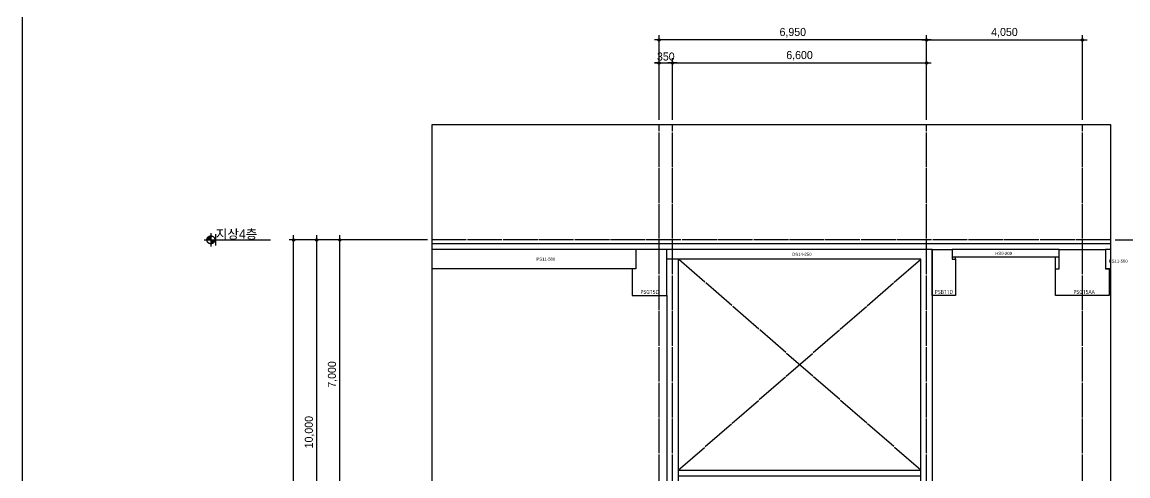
# Model space of a CAD drawing. Header units: millimetres. Extents: x 11948722 to 13111668, y -10771712 to -10232988.
# Drawn here: x 12673666 to 12702398, y -10467841 to -10456042 of the extents above; entities that cross this region are included whole.
import ezdxf
from ezdxf.enums import TextEntityAlignment as Align

# ---------------------------------------------------------------- set-up
doc = ezdxf.new("R2010")
doc.units = ezdxf.units.MM
doc.header["$LTSCALE"] = 150
doc.header["$MEASUREMENT"] = 0
doc.linetypes.add('CEN', pattern=[6.2, 6, -0.1, 0, -0.1])
doc.linetypes.add('Xref-계단단면도$0$CEN', pattern=[62, 60, -1, 0, -1])
doc.layers.get('0').update_dxf_attribs({"linetype": 'CONTINUOUS'})
doc.layers.get('Defpoints').update_dxf_attribs({"color": 117, "linetype": 'CONTINUOUS'})
for name, color, linetype in [('A-중심선', 10, 'CEN'), ('CON-C', 2, 'CONTINUOUS'), ('ELE-06', 6, 'CONTINUOUS'), ('Xref-계단단면도$0$3 dim0', 7, 'CONTINUOUS'), ('Xref-계단단면도$0$A-TXT-3.0', 3, 'CONTINUOUS'), ('Xref-계단단면도$0$ELE-3', 6, 'CONTINUOUS'), ('Xref-계단단면도$0$SYM', 7, 'CONTINUOUS'), ('Xref-계단단면도$0$SYM-1', 7, 'CONTINUOUS')]:
    doc.layers.add(name, color=color, linetype=linetype)
doc.styles.get("Standard").update_dxf_attribs({"font": 'NanumGothic.ttf'})
doc.styles.add('Xref-계단단면도$0$나눔고딕 Se', font='')
doc.styles.add('Xref-계단단면도$0$돋움', font='')
doc.styles.get('Xref-계단단면도$0$나눔고딕 Se').set_extended_font_data('Dotum')
doc.styles.get('Xref-계단단면도$0$돋움').set_extended_font_data('Dotum')
doc.dimstyles.new('Xref-계단단면도$0$A1-100', dxfattribs={"dimtxt": 3, "dimasz": 1, "dimexe": 2, "dimexo": 2, "dimgap": 1, "dimtad": 1, "dimdec": 0, "dimzin": 12, "dimdsep": 46, "dimlunit": 6, "dimtxsty": 'Xref-계단단면도$0$나눔고딕 Se', "dimblk1": 'Xref-계단단면도$0$DIMDOT', "dimblk2": 'Xref-계단단면도$0$DIMDOT', "dimsah": 1, "dimcen": -1, "dimdle": 2, "dimclrd": 256, "dimclre": 256, "dimclrt": 3, "dimadec": 0, "dimazin": 0, "dimtfac": 1, "dimtdec": 0, "dimtix": 1, "dimtmove": 2, "dimatfit": 3, "dimldrblk": 'Xref-계단단면도$0$DIMDOT', "dimfxl": 1, "dimtvp": 1, "dimtolj": 1, "dimtzin": 12, "dimlwd": -1, "dimlwe": -1, "dimarcsym": 0})

# ---------------------------------------------------------------- blocks, each defined once
blk = doc.blocks.new('Xref-계단단면도$0$DIMDOT')
at = {"color": 0}
blk.add_line((-2, 0), (2, 0), dxfattribs=at)
for radius in [0.5, 0.25]:
    blk.add_circle((0, 0), radius, dxfattribs=at)
blk = doc.blocks.new('*D628')
at = {"layer": 'Defpoints', "color": 0, "ltscale": 1200}
for p in [(12680721, -10461704), (12684321, -10461704), (12684321, -10491704)]:
    blk.add_point(p, dxfattribs=at)
at = {"layer": 'Xref-계단단면도$0$3 dim0'}
for p, q in [((12684201, -10461704), (12680601, -10461704)), ((12680721, -10491644), (12680721, -10461764)), ((12684201, -10491704), (12680601, -10491704))]:
    blk.add_line(p, q, dxfattribs=at)
at = {"layer": 'Xref-계단단면도$0$3 dim0', "ltscale": 1200, "xscale": 60, "yscale": 60, "zscale": 60}
for p, rotation in [((12680721, -10461704), 90), ((12680721, -10491704), 270)]:
    blk.add_blockref('Xref-계단단면도$0$DIMDOT', p, dxfattribs=dict(at, rotation=rotation))
at = {"layer": 'Xref-계단단면도$0$3 dim0', "color": 3, "ltscale": 1200, "insert": (12680535, -10476704), "char_height": 210, "attachment_point": 5, "rotation": 90, "style": 'Xref-계단단면도$0$나눔고딕 Se'}
blk.add_mtext('\\A1;30,000', dxfattribs=at)
blk = doc.blocks.new('*D630')
at = {"layer": 'Defpoints', "color": 0, "ltscale": 1200}
for p in [(12681321, -10461704), (12684321, -10461704), (12684321, -10471704)]:
    blk.add_point(p, dxfattribs=at)
at = {"layer": 'Xref-계단단면도$0$3 dim0'}
for p, q in [((12684201, -10461704), (12681201, -10461704)), ((12681321, -10471644), (12681321, -10461764)), ((12684201, -10471704), (12681201, -10471704))]:
    blk.add_line(p, q, dxfattribs=at)
at = {"layer": 'Xref-계단단면도$0$3 dim0', "ltscale": 1200, "xscale": 60, "yscale": 60, "zscale": 60}
for p, rotation in [((12681321, -10461704), 90), ((12681321, -10471704), 270)]:
    blk.add_blockref('Xref-계단단면도$0$DIMDOT', p, dxfattribs=dict(at, rotation=rotation))
at = {"layer": 'Xref-계단단면도$0$3 dim0', "color": 3, "ltscale": 1200, "insert": (12681135, -10466704), "char_height": 210, "attachment_point": 5, "rotation": 90, "style": 'Xref-계단단면도$0$나눔고딕 Se'}
blk.add_mtext('\\A1;10,000', dxfattribs=at)
blk = doc.blocks.new('*D631')
at = {"layer": 'Defpoints', "color": 0, "ltscale": 1200}
for p in [(12701946, -10461704), (12705546, -10461704), (12701946, -10491704)]:
    blk.add_point(p, dxfattribs=at)
at = {"layer": 'Xref-계단단면도$0$3 dim0'}
for p, q in [((12702066, -10461704), (12705666, -10461704)), ((12705546, -10491644), (12705546, -10461764)), ((12702066, -10491704), (12705666, -10491704))]:
    blk.add_line(p, q, dxfattribs=at)
at = {"layer": 'Xref-계단단면도$0$3 dim0', "ltscale": 1200, "xscale": 60, "yscale": 60, "zscale": 60}
for p, rotation in [((12705546, -10461704), 90), ((12705546, -10491704), 270)]:
    blk.add_blockref('Xref-계단단면도$0$DIMDOT', p, dxfattribs=dict(at, rotation=rotation))
at = {"layer": 'Xref-계단단면도$0$3 dim0', "color": 3, "ltscale": 1200, "insert": (12705361, -10476704), "char_height": 210, "attachment_point": 5, "rotation": 90, "style": 'Xref-계단단면도$0$나눔고딕 Se'}
blk.add_mtext('\\A1;30,000', dxfattribs=at)
blk = doc.blocks.new('*D671')
at = {"layer": 'Defpoints', "color": 0, "ltscale": 1200}
for p in [(12690216, -10456504), (12690216, -10458704), (12697166, -10458704)]:
    blk.add_point(p, dxfattribs=at)
at = {"layer": 'Xref-계단단면도$0$3 dim0'}
for p, q in [((12690216, -10458584), (12690216, -10456384)), ((12697106, -10456504), (12690276, -10456504)), ((12697166, -10458584), (12697166, -10456384))]:
    blk.add_line(p, q, dxfattribs=at)
at = {"layer": 'Xref-계단단면도$0$3 dim0', "ltscale": 1200, "xscale": 60, "yscale": 60, "zscale": 60, "rotation": 180}
blk.add_blockref('Xref-계단단면도$0$DIMDOT', (12690216, -10456504), dxfattribs=at)
at = {"layer": 'Xref-계단단면도$0$3 dim0', "ltscale": 1200, "xscale": 60, "yscale": 60, "zscale": 60}
blk.add_blockref('Xref-계단단면도$0$DIMDOT', (12697166, -10456504), dxfattribs=at)
at = {"layer": 'Xref-계단단면도$0$3 dim0', "color": 3, "ltscale": 1200, "insert": (12693691, -10456318), "char_height": 210, "attachment_point": 5, "style": 'Xref-계단단면도$0$나눔고딕 Se'}
blk.add_mtext('\\A1;6,950', dxfattribs=at)
blk = doc.blocks.new('*D672')
at = {"layer": 'Defpoints', "color": 0, "ltscale": 1200}
for p in [(12701946, -10461704), (12704946, -10461704), (12701946, -10471704)]:
    blk.add_point(p, dxfattribs=at)
at = {"layer": 'Xref-계단단면도$0$3 dim0'}
for p, q in [((12702066, -10461704), (12705066, -10461704)), ((12704946, -10471644), (12704946, -10461764)), ((12702066, -10471704), (12705066, -10471704))]:
    blk.add_line(p, q, dxfattribs=at)
at = {"layer": 'Xref-계단단면도$0$3 dim0', "ltscale": 1200, "xscale": 60, "yscale": 60, "zscale": 60}
for p, rotation in [((12704946, -10461704), 90), ((12704946, -10471704), 270)]:
    blk.add_blockref('Xref-계단단면도$0$DIMDOT', p, dxfattribs=dict(at, rotation=rotation))
at = {"layer": 'Xref-계단단면도$0$3 dim0', "color": 3, "ltscale": 1200, "insert": (12704761, -10466704), "char_height": 210, "attachment_point": 5, "rotation": 90, "style": 'Xref-계단단면도$0$나눔고딕 Se'}
blk.add_mtext('\\A1;10,000', dxfattribs=at)
blk = doc.blocks.new('*D674')
at = {"layer": 'Defpoints', "color": 0, "ltscale": 1200}
for p in [(12697166, -10457104), (12690566, -10458704), (12697166, -10458704)]:
    blk.add_point(p, dxfattribs=at)
at = {"layer": 'Xref-계단단면도$0$3 dim0'}
for p, q in [((12690566, -10458584), (12690566, -10456984)), ((12690626, -10457104), (12697106, -10457104)), ((12697166, -10458584), (12697166, -10456984))]:
    blk.add_line(p, q, dxfattribs=at)
at = {"layer": 'Xref-계단단면도$0$3 dim0', "ltscale": 1200, "xscale": 60, "yscale": 60, "zscale": 60, "rotation": 180}
blk.add_blockref('Xref-계단단면도$0$DIMDOT', (12690566, -10457104), dxfattribs=at)
at = {"layer": 'Xref-계단단면도$0$3 dim0', "ltscale": 1200, "xscale": 60, "yscale": 60, "zscale": 60}
blk.add_blockref('Xref-계단단면도$0$DIMDOT', (12697166, -10457104), dxfattribs=at)
at = {"layer": 'Xref-계단단면도$0$3 dim0', "color": 3, "ltscale": 1200, "insert": (12693866, -10456918), "char_height": 210, "attachment_point": 5, "style": 'Xref-계단단면도$0$나눔고딕 Se'}
blk.add_mtext('\\A1;6,600', dxfattribs=at)
blk = doc.blocks.new('*D675')
at = {"layer": 'Defpoints', "color": 0, "ltscale": 1200}
for p in [(12690566, -10457104), (12690216, -10458704), (12690566, -10458704)]:
    blk.add_point(p, dxfattribs=at)
at = {"layer": 'Xref-계단단면도$0$3 dim0'}
for p, q in [((12690156, -10457104), (12690096, -10457104)), ((12690216, -10458584), (12690216, -10456984)), ((12690216, -10457104), (12690566, -10457104)), ((12690566, -10458584), (12690566, -10456984)), ((12690626, -10457104), (12690686, -10457104))]:
    blk.add_line(p, q, dxfattribs=at)
at = {"layer": 'Xref-계단단면도$0$3 dim0', "ltscale": 1200, "xscale": 60, "yscale": 60, "zscale": 60}
blk.add_blockref('Xref-계단단면도$0$DIMDOT', (12690216, -10457104), dxfattribs=at)
at = {"layer": 'Xref-계단단면도$0$3 dim0', "ltscale": 1200, "xscale": 60, "yscale": 60, "zscale": 60, "rotation": 180}
blk.add_blockref('Xref-계단단면도$0$DIMDOT', (12690566, -10457104), dxfattribs=at)
at = {"layer": 'Xref-계단단면도$0$3 dim0', "color": 3, "ltscale": 1200, "insert": (12690391, -10456938), "char_height": 210, "attachment_point": 5, "style": 'Xref-계단단면도$0$나눔고딕 Se'}
blk.add_mtext('\\A1;350', dxfattribs=at)
blk = doc.blocks.new('*D677')
at = {"layer": 'Defpoints', "color": 0, "ltscale": 1200}
for p in [(12681921, -10461704), (12684321, -10461704), (12684321, -10468704)]:
    blk.add_point(p, dxfattribs=at)
at = {"layer": 'Xref-계단단면도$0$3 dim0'}
for p, q in [((12684201, -10461704), (12681801, -10461704)), ((12681921, -10468644), (12681921, -10461764)), ((12684201, -10468704), (12681801, -10468704))]:
    blk.add_line(p, q, dxfattribs=at)
at = {"layer": 'Xref-계단단면도$0$3 dim0', "ltscale": 1200, "xscale": 60, "yscale": 60, "zscale": 60}
for p, rotation in [((12681921, -10461704), 90), ((12681921, -10468704), 270)]:
    blk.add_blockref('Xref-계단단면도$0$DIMDOT', p, dxfattribs=dict(at, rotation=rotation))
at = {"layer": 'Xref-계단단면도$0$3 dim0', "color": 3, "ltscale": 1200, "insert": (12681735, -10465204), "char_height": 210, "attachment_point": 5, "rotation": 90, "style": 'Xref-계단단면도$0$나눔고딕 Se'}
blk.add_mtext('\\A1;7,000', dxfattribs=at)
blk = doc.blocks.new('*D1866')
at = {"layer": 'Defpoints', "color": 0, "ltscale": 1200}
for p in [(12701216, -10456504), (12697166, -10458704), (12701216, -10458704)]:
    blk.add_point(p, dxfattribs=at)
at = {"layer": 'Xref-계단단면도$0$3 dim0'}
for p, q in [((12697166, -10458584), (12697166, -10456384)), ((12697226, -10456504), (12701156, -10456504)), ((12701216, -10458584), (12701216, -10456384))]:
    blk.add_line(p, q, dxfattribs=at)
at = {"layer": 'Xref-계단단면도$0$3 dim0', "ltscale": 1200, "xscale": 60, "yscale": 60, "zscale": 60, "rotation": 180}
blk.add_blockref('Xref-계단단면도$0$DIMDOT', (12697166, -10456504), dxfattribs=at)
at = {"layer": 'Xref-계단단면도$0$3 dim0', "ltscale": 1200, "xscale": 60, "yscale": 60, "zscale": 60}
blk.add_blockref('Xref-계단단면도$0$DIMDOT', (12701216, -10456504), dxfattribs=at)
at = {"layer": 'Xref-계단단면도$0$3 dim0', "color": 3, "ltscale": 1200, "insert": (12699191, -10456318), "char_height": 210, "attachment_point": 5, "style": 'Xref-계단단면도$0$나눔고딕 Se'}
blk.add_mtext('\\A1;4,050', dxfattribs=at)
blk = doc.blocks.new('PSG15D')
at = {"layer": 'CON-C', "ltscale": 1200, "flags": 128}
blk.add_lwpolyline([(-450, 700), (-450, 0), (450, 0), (450, 1200), (-350, 1200), (-350, 700)], close=True, dxfattribs=at)
at = {"layer": 'Defpoints', "color": 1, "width": 0.8}
blk.add_text('PSG15D', height=99.8, dxfattribs=at).set_placement((-231, 96), align=Align.MIDDLE_LEFT)
blk = doc.blocks.new('PSB11D')
at = {"layer": 'CON-C', "ltscale": 1200, "flags": 128}
blk.add_lwpolyline([(-300, 0), (-300, 1200), (-300, 1200), (-300, 1200), (220, 1200), (220, 950), (300, 950), (300, 0)], close=True, dxfattribs=at)
at = {"layer": 'Defpoints', "color": 1, "width": 0.8}
blk.add_text('PSB11D', height=99.8, dxfattribs=at).set_placement((-231, 96), align=Align.MIDDLE_LEFT)
blk = doc.blocks.new('PSG15AA')
at = {"layer": 'CON-C', "ltscale": 1200, "flags": 128}
blk.add_lwpolyline([(-700, 700), (-600, 700), (-600, 1200), (600, 1200), (600, 700), (700, 700), (700, 0), (-700, 0)], close=True, dxfattribs=at)
at = {"layer": 'Defpoints', "color": 1, "width": 0.8}
blk.add_text('PSG15AA', height=99.8, dxfattribs=at).set_placement((-231, 96), align=Align.MIDDLE_LEFT)

msp = doc.modelspace()

# ---------------------------------------------------------------- hatches: boundary and pattern name
at = {"layer": 'Xref-계단단면도$0$SYM', "linetype": 'Xref-계단단면도$0$CEN'}
h = msp.add_hatch(color=7, dxfattribs=at)
h.paths.add_polyline_path([(12678673.9, -10461703.5), (12678570.7, -10461703.5), (12678570.7, -10461806.7, 0.4142136)])
h.paths.add_polyline_path([(12678570.7, -10461600.3, 0.4142136), (12678467.5, -10461703.5), (12678570.7, -10461703.5)])

# ---------------------------------------------------------------- linework, layer by layer
at = {"layer": 'A-중심선'}
for p, q in [((12690215.8, -10505384.5), (12690215.8, -10458703.5)), ((12690565.8, -10505384.5), (12690565.8, -10458703.5)), ((12697165.8, -10505384.5), (12697165.8, -10458703.5)), ((12701215.8, -10505384.5), (12701215.8, -10458703.5)), ((12701946.5, -10461703.5), (12684320.5, -10461703.5)), ((12697015.8, -10467691), (12690715.8, -10462203.5)), ((12690715.8, -10467691), (12697015.8, -10462204.4))]:
    msp.add_line(p, q, dxfattribs=at)
at = {"layer": 'CON-C', "ltscale": 1200}
for p, q in [((12689615.8, -10461953.5), (12684320.5, -10461953.5)), ((12697315.8, -10461953.5), (12690415.8, -10461953.5)), ((12697315.8, -10461953.5), (12697315.8, -10501943.5)), ((12700615.8, -10461953.5), (12697835.8, -10461953.5)), ((12701946.5, -10461953.5), (12701815.8, -10461953.5)), ((12697015.8, -10462204.4), (12690415.8, -10462203.5)), ((12690715.8, -10462203.6), (12690715.8, -10473410.2)), ((12697015.8, -10471743.5), (12697015.8, -10462204.4)), ((12700615.8, -10462153.5), (12697835.8, -10462153.5)), ((12697915.8, -10462203.5), (12697915.8, -10462153.5)), ((12700515.8, -10462453.5), (12700515.8, -10462153.5)), ((12689515.8, -10462453.5), (12684320.5, -10462453.5)), ((12701946.5, -10462453.5), (12701815.8, -10462453.5)), ((12690415.8, -10463153.5), (12690415.8, -10501943.5))]:
    msp.add_line(p, q, dxfattribs=at)
at = {"layer": 'Defpoints'}
msp.add_line((12678698.6, -10461853.5), (12678698.6, -10461553.5), dxfattribs=at)
msp.add_line((12678698.6, -10461853.5), (12678698.6, -10461553.5), dxfattribs=at)
at = {"layer": 'Defpoints', "ltscale": 1200}
for points in [[(12673665.7, -10508461.3), (12714615.7, -10508461.3), (12714615.7, -10453936.3), (12673665.7, -10453936.3)], [(12684320.5, -10458703.5), (12701946.5, -10458703.5), (12701946.5, -10505384.5), (12684320.5, -10505384.5)]]:
    msp.add_lwpolyline(points, close=True, dxfattribs=at)
at = {"layer": 'ELE-06'}
msp.add_line((12701946.5, -10461803.5), (12684320.5, -10461803.5), dxfattribs=at)
at = {"layer": 'Xref-계단단면도$0$ELE-3'}
for p, q in [((12690715.8, -10467691), (12697015.8, -10467691)), ((12690715.8, -10467841), (12697015.8, -10467841))]:
    msp.add_line(p, q, dxfattribs=at)
at = {"layer": 'Xref-계단단면도$0$SYM', "color": 7, "linetype": 'Xref-계단단면도$0$CEN'}
for p, q in [((12678398.6, -10461703.5), (12678742.7, -10461703.5)), ((12678570.7, -10461531.5), (12678570.7, -10461875.6))]:
    msp.add_line(p, q, dxfattribs=at)
msp.add_circle((12678570.7, -10461703.5), 103.2, dxfattribs=at)
at = {"layer": 'Xref-계단단면도$0$SYM-1', "color": 7}
msp.add_line((12678398.6, -10461703.5), (12680120.5, -10461703.5), dxfattribs=at)

# ---------------------------------------------------------------- block references
at = {"layer": 'CON-C', "ltscale": 1200}
for name, p in [('PSG15D', (12689965.8, -10463153.5)), ('PSB11D', (12697615.8, -10463153.5)), ('PSG15AA', (12701215.8, -10463153.5))]:
    msp.add_blockref(name, p, dxfattribs=at)

# ---------------------------------------------------------------- texts
at = {"layer": 'Defpoints', "style": 'Xref-계단단면도$0$돋움'}
for s, p in [('PS11-500', (12687029.5, -10462245.4)), ('DS14-250', (12693680, -10462119.6)), ('HS9-200', (12698952, -10462095.2)), ('PS11-500', (12701901.2, -10462297.4))]:
    msp.add_text(s, height=80, dxfattribs=at).set_placement(p)
at = {"layer": 'Xref-계단단면도$0$A-TXT-3.0', "style": 'Xref-계단단면도$0$돋움'}
msp.add_text('지상4층', height=240, dxfattribs=at).set_placement((12678698.6, -10461553.5), align=Align.MIDDLE_LEFT)

# ---------------------------------------------------------------- dimensions: what is measured, and where the dimension line sits
at = {"layer": 'Xref-계단단면도$0$3 dim0'}
for base, p1, p2, angle, picture, middle in [((12690215.8, -10456503.5), (12697165.8, -10458703.5), (12690215.8, -10458703.5), 180, '*D671', (12693690.8, -10456318.2)), ((12701215.8, -10456503.5), (12697165.8, -10458703.5), (12701215.8, -10458703.5), 0, '*D1866', (12699190.8, -10456318.2)), ((12680720.5, -10461703.5), (12684320.5, -10491703.5), (12684320.5, -10461703.5), 90, '*D628', (12680535.1, -10476703.5)), ((12681320.5, -10461703.5), (12684320.5, -10471703.5), (12684320.5, -10461703.5), 270, '*D630', (12681135.1, -10466703.5)), ((12681920.5, -10461703.5), (12684320.5, -10468703.5), (12684320.5, -10461703.5), 270, '*D677', (12681735.1, -10465203.5)), ((12705546.5, -10461703.5), (12701946.5, -10491703.5), (12701946.5, -10461703.5), 90, '*D631', (12705361.1, -10476703.5)), ((12704946.5, -10461703.5), (12701946.5, -10471703.5), (12701946.5, -10461703.5), 270, '*D672', (12704761.1, -10466703.5))]:
    dim = msp.add_linear_dim(base=base, p1=p1, p2=p2, angle=angle, dimstyle='Xref-계단단면도$0$A1-100', override={"dimscale": 60, "dimtxt": 3.5}, dxfattribs=at)
    dim.commit()
    dim.dimension.update_dxf_attribs({"geometry": picture, "text_midpoint": middle})
for base, p1, p2, picture, middle in [((12690565.8, -10457103.5), (12690215.8, -10458703.5), (12690565.8, -10458703.5), '*D675', (12690390.8, -10456938.4)), ((12697165.8, -10457103.5), (12690565.8, -10458703.5), (12697165.8, -10458703.5), '*D674', (12693865.8, -10456918.2))]:
    dim = msp.add_linear_dim(base=base, p1=p1, p2=p2, dimstyle='Xref-계단단면도$0$A1-100', override={"dimscale": 60, "dimtxt": 3.5}, dxfattribs=at)
    dim.commit()
    dim.dimension.update_dxf_attribs({"geometry": picture, "text_midpoint": middle})

doc.saveas('drawing.dxf')
